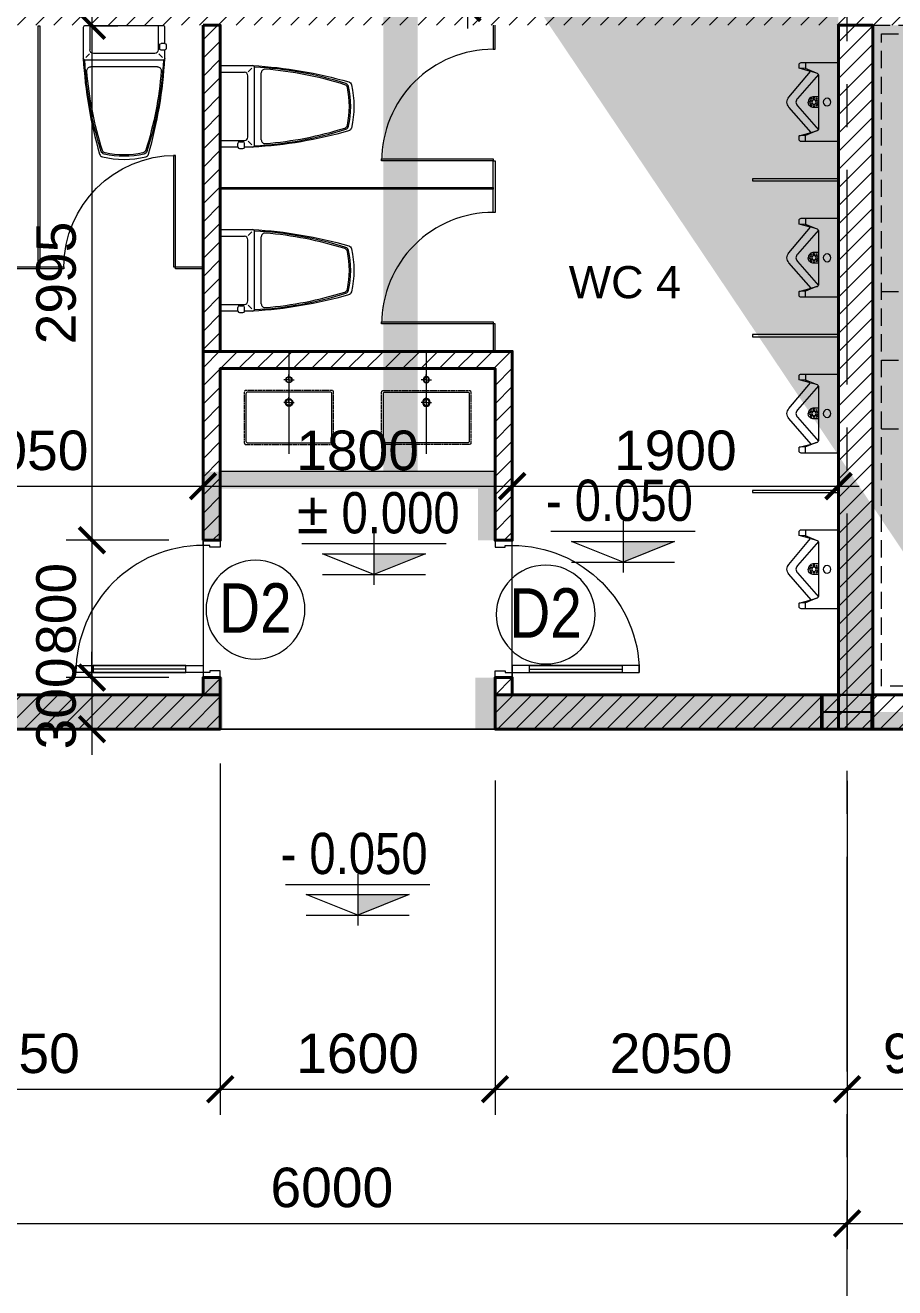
# Model space of a CAD drawing. Header units: millimetres. Extents: x 886808 to 1650903, y -1008069 to 230892.
# Drawn here: x 946133 to 951196, y -382753 to -375399 of the extents above; entities that cross this region are included whole.
import ezdxf
from ezdxf.enums import TextEntityAlignment as Align

# ---------------------------------------------------------------- set-up
doc = ezdxf.new("R2010")
doc.units = ezdxf.units.MM
for name, pattern in [('CENTER', [2, 1.25, -0.25, 0.25, -0.25]), ('DASHED', [0.75, 0.5, -0.25]), ('VE SINH$0$ACAD_ISO02W100', [15, 12, -3])]:
    doc.linetypes.add(name, pattern=pattern)
doc.layers.get('0').update_dxf_attribs({"lineweight": 0})
for name, color, linetype, lineweight in [('01- NET TUONG- 242', 242, 'Continuous', 40), ('06- Dim- 250', 250, 'Continuous', 0), ('06-Dim', 250, 'Continuous', 0), ('07- Noi That- 251', 251, 'Continuous', 5), ('8l NET TO', 8, 'Continuous', 9), ('A-Door', 31, 'Continuous', 15), ('A-GLAZ-CURT', 52, 'Continuous', 5), ('A-Wall', 113, 'Continuous', 30), ('A_Dim', 8, 'Continuous', 5), ('ADP_007_text', 7, 'Continuous', 15), ('ADP_137_symbol', 137, 'Continuous', 9), ('DS_Dim', 8, 'Continuous', 0), ('HACTH', 8, 'Continuous', 0), ('net vl', 33, 'Continuous', 5), ('X-BT-MB-F1$0$SP-CỬA', 157, 'Continuous', 0)]:
    doc.layers.add(name, color=color, linetype=linetype, lineweight=lineweight)
doc.styles.add('ADP_HC_vni_HC', font='')
doc.styles.add('OBAYASHI', font='ARIALN.TTF')
doc.styles.add('Roof Fl type B$0$GHICHUTHUONG', font='arial.ttf', dxfattribs={"width": 0.8})
doc.styles.add('TIÊU ĐỀ', font='arial.ttf', dxfattribs={"height": 230})
doc.styles.add('TRUNG TIN', font='')
doc.styles.get('ADP_HC_vni_HC').set_extended_font_data('VNI-Helve-Condense')
doc.styles.get('TRUNG TIN').set_extended_font_data('VNI-Helve-Condense')
doc.dimstyles.new('1-100', dxfattribs={"dimtxt": 230, "dimasz": 150, "dimexe": 150, "dimexo": 300, "dimgap": 90, "dimtad": 1, "dimdec": 0, "dimrnd": 5, "dimzin": 0, "dimtxsty": 'TIÊU ĐỀ', "dimblk": 'ARCHTICK', "dimcen": 100, "dimdle": 120, "dimclrd": 256, "dimclre": 256, "dimclrt": 2, "dimadec": 0, "dimazin": 0, "dimtfac": 1, "dimtdec": 0, "dimtix": 1, "dimtmove": 1, "dimatfit": 3, "dimldrblk": 'OPEN30', "dimfxl": 900, "dimtolj": 1, "dimtzin": 0, "dimlwd": 13, "dimlwe": 13, "dimarcsym": 1})

# ---------------------------------------------------------------- blocks, each defined once
blk = doc.blocks.new('DAC_CD-Compact partition door - DAC-CD-Compact partition door-4592715-MẶT BẰNG BỐ TRÍ TẦNG 1')
at = {"layer": 'A-Door', "lineweight": 9}
for p, q in [((313, -5), (325, -5)), ((313, -655), (313, -5)), ((325, -5), (325, -655)), ((325, -655), (313, -655))]:
    blk.add_line(p, q, dxfattribs=at)
at = {"layer": 'A-Door'}
blk.add_arc((325, -5), 650, 180, 270, dxfattribs=at)
blk = doc.blocks.new('*U171')
blk.add_wipeout([(-227.5, 0), (227.5, 0), (234.6, -2.9), (237.5, -10), (237.5, -190), (235.3, -224.3), (231.4, -274.2), (226.7, -321.5), (220.9, -370.2), (214.6, -415.5), (205.7, -471.7), (198.1, -514.4), (189.1, -559.7), (178.9, -606.6), (166.3, -659.3), (155.4, -701.4), (142.5, -748), (136.3, -758.1), (125.9, -763.6), (114.1, -766.2), (92.7, -770.3), (66.3, -774.1), (40.9, -776.5), (17, -777.7), (-11.5, -777.9), (-37.1, -776.7), (-70.7, -773.5), (-91.2, -770.4), (-109.3, -767.1), (-126, -763.5), (-136.4, -757.9), (-142.5, -747.8), (-149.4, -723.6), (-168.5, -650.7), (-193.5, -538.1), (-205.7, -471.6), (-221.1, -368.4), (-227.8, -311.2), (-236.6, -205.5), (-237.5, -178), (-237.5, -102.5), (-237.5, -44), (-237.5, -10), (-234.6, -2.9)]).dxf.layer = '07- Noi That- 251'
at = {"layer": '07- Noi That- 251'}
for p, q in [((-198.5, 0), (-198.5, -141)), ((198.5, 0), (198.5, -141)), ((-245.5, -111.5), (-245.5, -132.5)), ((-237.5, -102.5), (-215.5, -102.5)), ((-237.5, -141.5), (-215.5, -141.5)), ((-206.5, -111.5), (-206.5, -132.5)), ((-227.5, -200), (227.5, -200)), ((-202, -163), (-223.3, -184.3)), ((-178.5, -161), (178.5, -161)), ((202, -163), (223.3, -184.3)), ((-194.4, -239), (194.4, -239))]:
    blk.add_line(p, q, dxfattribs=at)
blk.add_lwpolyline([(-237.5, -102.5), (-237.5, -10, -0.414214), (-227.5, 0), (227.5, 0, -0.414214), (237.5, -10), (237.5, -190, -0.056436), (142.5, -748, -0.271858), (125.9, -763.6, -0.114547), (-126, -763.5, -0.271578), (-142.5, -747.8, -0.056423), (-237.5, -190), (-237.5, -141.5)], format="xyb", dxfattribs=at)
for centre, radius, start, end in [((-236.4, -111.6), 9.11, 96.96668, 179.70143), ((-236.4, -132.5), 9.12, 180.30506, 262.9578), ((-215.5, -111.5), 9, 0, 90), ((-215.5, -132.5), 9, 270, 0), ((-178.5, -141), 20, 180, 270), ((178.5, -141), 20, 270, 0), ((-227.5, -190), 10, 180, 270), ((1870.9, -94.5), 2102.6, 182.87428, 197.65536), ((-1870.9, -94.5), 2102.6, 342.34464, 357.12572), ((227.5, -190), 10, 270, 0), ((-194.4, -261.5), 22.5, 90, 184.62462), ((1870.9, -94.5), 2094.5, 184.62454, 197.52765), ((-1870.9, -94.5), 2094.6, 342.46396, 355.37538), ((194.4, -261.5), 22.5, 355.37538, 90), ((-111.2, -725.3), 22.5, 197.65536, 257.50587), ((-104.9, -718.5), 22.5, 197.52765, 258.10049), ((104.9, -718.8), 22.5, 281.73735, 342.46396), ((111.2, -725.3), 22.5, 282.49413, 342.34464), ((0, -223.6), 536.4, 257.50587, 282.49413), ((0.7, -217.3), 534.7, 258.10049, 281.73735)]:
    blk.add_arc(centre, radius, start, end, dxfattribs=at)
blk = doc.blocks.new('WC 3')
at = {"layer": 'A-Wall', "color": 250, "lineweight": 18, "transparency": 33554636}
for points in [[(-960, 2492), (-960, 3897.1), (-950, 3897), (-950, 2482), (-1110, 2482), (-1110, 2492)], [(-160, 2492), (0, 2492), (0, 2482), (-160, 2482)]]:
    blk.add_lwpolyline(points, close=True, dxfattribs=at)
for points in [[(-950, 3897), (-950, 2492), (-810, 2492), (-810, 2482), (-950, 2482)], [(-2050, 2492), (-1760, 2492), (-1760, 2482), (-2050, 2482)]]:
    blk.add_lwpolyline(points, dxfattribs=at)
at = {"transparency": 33554636, "xscale": -1, "rotation": 180}
for p in [(-1435, 2487), (-485, 2487)]:
    blk.add_blockref('DAC_CD-Compact partition door - DAC-CD-Compact partition door-4592715-MẶT BẰNG BỐ TRÍ TẦNG 1', p, dxfattribs=at)
at = {"ltscale": 400, "transparency": 33554636, "xscale": -1}
for p in [(-1410, 3897), (-460, 3897)]:
    blk.add_blockref('*U171', p, dxfattribs=at)
blk = doc.blocks.new('*U172')
at = {"color": 251, "lineweight": 5, "transparency": 33554636}
for q in [(-30, -65), (30, -65)]:
    blk.add_line((0, -65), q, dxfattribs=at)
at = {"lineweight": 5, "transparency": 33554636}
for q in [(0, -35), (0, -95)]:
    blk.add_line((0, -65), q, dxfattribs=at)
at = {"color": 0, "transparency": 33554636}
blk.add_circle((0, -65), 18, dxfattribs=at)
at = {"color": 165, "transparency": 33554636}
blk.add_circle((0, -65), 16, dxfattribs=at)
at = {"transparency": 33554636}
blk.add_wipeout([(-250, -147), (-249.8, -144.8), (-249.3, -143.4), (-248.7, -142), (-247.1, -139.9), (-244.4, -138), (-242.7, -137.4), (-240, -137), (-240, -137), (240, -137), (243, -137.4), (244.9, -138.3), (244.9, -138.3), (247.1, -139.9), (247.8, -140.7), (249, -142.6), (249.5, -144), (249.9, -145.3), (250, -147), (250, -147), (250, -422), (249.4, -425.5), (249.4, -425.5), (247.1, -429.1), (244.1, -431.1), (241.9, -431.8), (240, -432), (-240, -432), (-243.3, -431.4), (-244.7, -430.8), (-244.7, -430.8), (-247.1, -429.1), (-248.1, -427.8), (-248.1, -427.8), (-249.8, -424.1), (-250, -422), (-250, -422)], dxfattribs=at)
at = {"color": 251, "lineweight": 5, "transparency": 33554636}
for p, q in [((0, 100), (0, -497)), ((0, -197), (-30, -197)), ((0, -197), (30, -197))]:
    blk.add_line(p, q, dxfattribs=at)
at = {"transparency": 33554636}
for q in [(0, -167), (0, -227)]:
    blk.add_line((0, -197), q, dxfattribs=at)
at = {"color": 165, "linetype": 'VE SINH$0$ACAD_ISO02W100', "transparency": 33554636}
blk.add_lwpolyline([(260, -432), (260, -137, 0.414214), (250, -127), (-250, -127, 0.414214), (-260, -137), (-260, -432, 0.414214), (-250, -442), (250, -442, 0.414214)], format="xyb", close=True, dxfattribs=at)
at = {"color": 0, "transparency": 33554636}
blk.add_lwpolyline([(250, -422), (250, -147, 0.414214), (240, -137), (-240, -137, 0.414214), (-250, -147), (-250, -422, 0.414214), (-240, -432), (240, -432, 0.414214)], format="xyb", close=True, dxfattribs=at)
blk.add_circle((0, -197), 22.5, dxfattribs=at)
at = {"color": 165, "transparency": 33554636}
blk.add_circle((0, -197), 17.5, dxfattribs=at)
blk = doc.blocks.new('*U173')
at = {"color": 251, "true_color": 0x636466}
blk.add_wipeout([(0, 217.9), (0, -217.9), (-3.5, -226.5), (-12.1, -230), (-216.9, -230), (-225.5, -226.5), (-229, -217.9), (-229, -196.8), (-159.6, -181.5), (-289, -28.7), (-300, 0), (-289, 28.7), (-158.7, 177.6), (-229, 196.8), (-229, 217.9), (-225.5, 226.5), (-216.9, 230), (-12.1, 230), (-3.5, 226.5)], dxfattribs=at)
blk.add_lwpolyline([(-289, -28.7), (-162.1, -178.5), (-229, -196.8), (-229, -217.9, 0.414214), (-216.9, -230), (-12.1, -230, 0.414214), (0, -217.9), (0, 0), (0, 217.9, 0.414214), (-12.1, 230), (-216.9, 230, 0.414214), (-229, 217.9), (-229, 196.8), (-158.7, 177.6), (-289, 28.7, 0.177515), (-300, 0, 0.177515)], format="xyb", close=True, dxfattribs=at)
for points in [[(-191.6, 230), (-191.6, 194.8)], [(-127.6, 168.1), (-191.6, 194.8), (-229, 196.8)], [(-127.6, -168.1), (-191.6, -194.8), (-229, -196.8)], [(-191.6, -230), (-191.6, -194.8)]]:
    blk.add_lwpolyline(points, dxfattribs=at)
for points in [[(-117.3, -161.4), (-239.2, -21.1, -0.169904), (-247.6, 0, -0.169904), (-239.2, 21.1), (-117.3, 161.4)], [(-158.7, 177.6), (-127.6, 168.1, -0.248193), (-114, 155.4), (-114, 0)], [(-114, 31.3), (-150.3, 31.3, 0.333704), (-176, 0, -0.790164)], [(-114, -31.3), (-150.3, -31.3, -0.333704), (-176, 0, 0.790164)], [(-114, 2.5), (-114, -155.4, -0.248193), (-127.6, -168.1), (-158.7, -177.6)]]:
    blk.add_lwpolyline(points, format="xyb", dxfattribs=at)
for centre, radius in [((-165.2, -0.3), 5.34), ((-158.5, 15.5), 5.34), ((-142.4, 0.1), 12.4), ((-142.6, 21.9), 5.34), ((-126.8, 15.2), 5.34), ((-120.4, -0.7), 5.34), ((-66.4, 0), 22.6), ((-158.8, -16.2), 5.34), ((-143, -22.9), 5.34), ((-127.1, -16.5), 5.34)]:
    blk.add_circle(centre, radius, dxfattribs=at)
blk = doc.blocks.new('WC 4')
at = {"transparency": 33554636}
for points in [[(1432785.7, -22536.8), (1433285.7, -22536.8), (1433285.7, -22524.8), (1432785.7, -22524.8)], [(1432785.7, -23443.8), (1433285.7, -23443.8), (1433285.7, -23431.8), (1432785.7, -23431.8)], [(1432785.7, -24350.8), (1433285.7, -24350.8), (1433285.7, -24338.8), (1432785.7, -24338.8)]]:
    blk.add_lwpolyline(points, close=True, dxfattribs=at)
at = {"layer": 'A-Wall', "color": 250, "lineweight": 18, "transparency": 33554636}
for p, q in [((1431275.7, -21629.8), (1431275.7, -21769.8)), ((1431285.7, -21769.8), (1431285.7, -21629.8)), ((1431285.7, -21769.8), (1431285.7, -21664.8)), ((1431275.7, -21769.8), (1431285.7, -21769.8)), ((1431275.7, -23369.8), (1431275.7, -23519.8)), ((1431285.7, -23369.8), (1431275.7, -23369.8)), ((1431285.7, -23529.8), (1431285.7, -23369.8))]:
    blk.add_line(p, q, dxfattribs=at)
for points in [[(1431285.7, -22719.8), (1431275.7, -22719.8), (1431275.7, -22419.8), (1431285.7, -22419.8)], [(1429685.7, -22574.8), (1431275.7, -22574.8), (1431275.7, -22584.8), (1429685.7, -22584.8)], [(1431285.7, -23629.8), (1431285.7, -24229.8), (1429685.7, -24229.8), (1429685.7, -23629.8), (1430485.7, -23629.8)]]:
    blk.add_lwpolyline(points, close=True, dxfattribs=at)
at = {"transparency": 33554636, "rotation": 270}
for p in [(1431280.7, -22094.8), (1431280.7, -23044.8)]:
    blk.add_blockref('DAC_CD-Compact partition door - DAC-CD-Compact partition door-4592715-MẶT BẰNG BỐ TRÍ TẦNG 1', p, dxfattribs=at)
at = {"ltscale": 400, "transparency": 33554636, "rotation": 90}
for p in [(1429685.7, -22102.3), (1429685.7, -23057.3)]:
    blk.add_blockref('*U171', p, dxfattribs=at)
at = {"transparency": 33554636, "xscale": -1, "rotation": 180}
for p in [(1433285.7, -22077.3), (1433285.7, -22984.3), (1433285.7, -23891.3), (1433285.7, -24798.4)]:
    blk.add_blockref('*U173', p, dxfattribs=at)
at = {"color": 250, "lineweight": 18, "transparency": 33554636}
blk.add_blockref('*U172', (1430085.7, -23629.8), dxfattribs=at)
at = {"color": 250, "lineweight": 18, "transparency": 33554636, "xscale": -1}
blk.add_blockref('*U172', (1430885.7, -23629.8), dxfattribs=at)
blk = doc.blocks.new('TRUC KHU BEP')
at = {"layer": '8l NET TO', "color": 251, "linetype": 'CENTER', "ltscale": 1000, "true_color": 0x636466, "transparency": 33554636}
blk.add_line((-5729.4, 0), (13215, 0), dxfattribs=at)
blk = doc.blocks.new('_ArchTick')
at = {"color": 0, "linetype": 'ByBlock', "const_width": 0.15}
blk.add_lwpolyline([(-0.5, -0.5), (0.5, 0.5)], dxfattribs=at)
blk = doc.blocks.new('*D220')
at = {"layer": 'A_Dim', "lineweight": 13, "transparency": 16777216}
for p, q in [((944918.6, -379799.2), (944918.6, -382527.4)), ((950918.6, -379799.2), (950918.6, -382527.4)), ((944798.6, -382377.4), (951038.6, -382377.4))]:
    blk.add_line(p, q, dxfattribs=at)
at = {"layer": 'Defpoints', "color": 0, "transparency": 16777216}
for p in [(944918.6, -379499.2), (950918.6, -379499.2), (950918.6, -382377.4)]:
    blk.add_point(p, dxfattribs=at)
at = {"layer": 'A_Dim', "lineweight": 13, "transparency": 16777216, "xscale": 150, "yscale": 150, "zscale": 150, "rotation": 180}
blk.add_blockref('_ArchTick', (944918.6, -382377.4), dxfattribs=at)
at = {"layer": 'A_Dim', "lineweight": 13, "transparency": 16777216, "xscale": 150, "yscale": 150, "zscale": 150}
blk.add_blockref('_ArchTick', (950918.6, -382377.4), dxfattribs=at)
at = {"layer": 'A_Dim', "color": 2, "transparency": 16777216, "insert": (947918.6, -382169.9), "char_height": 230, "attachment_point": 5, "style": 'TIÊU ĐỀ'}
blk.add_mtext('\\A1;6000', dxfattribs=at)
blk = doc.blocks.new('_Open30')
at = {"color": 0, "linetype": 'ByBlock', "lineweight": -2}
for p, q in [((-1, 0.268), (0, 0)), ((0, 0), (-1, -0.268)), ((0, 0), (-1, 0))]:
    blk.add_line(p, q, dxfattribs=at)
blk = doc.blocks.new('*D221')
at = {"layer": 'A_Dim', "lineweight": 13, "transparency": 16777216}
for p, q in [((950918.6, -379799.2), (950918.6, -382527.4)), ((956668.6, -381950), (956668.6, -382527.4)), ((950798.6, -382377.4), (956788.6, -382377.4))]:
    blk.add_line(p, q, dxfattribs=at)
at = {"layer": 'Defpoints', "color": 0, "transparency": 16777216}
for p in [(950918.6, -379499.2), (956668.6, -381650), (956668.6, -382377.4)]:
    blk.add_point(p, dxfattribs=at)
at = {"layer": 'A_Dim', "lineweight": 13, "transparency": 16777216, "xscale": 150, "yscale": 150, "zscale": 150, "rotation": 180}
blk.add_blockref('_ArchTick', (950918.6, -382377.4), dxfattribs=at)
at = {"layer": 'A_Dim', "lineweight": 13, "transparency": 16777216, "xscale": 150, "yscale": 150, "zscale": 150}
blk.add_blockref('_ArchTick', (956668.6, -382377.4), dxfattribs=at)
at = {"layer": 'A_Dim', "color": 2, "transparency": 16777216, "insert": (953793.6, -382169.9), "char_height": 230, "attachment_point": 5, "style": 'TIÊU ĐỀ'}
blk.add_mtext('\\A1;5750', dxfattribs=at)
blk = doc.blocks.new('*D1040')
at = {"layer": 'A_Dim', "lineweight": 13, "transparency": 16777216}
for p, q in [((965418.6, -379799.2), (965418.6, -383269.7)), ((944918.6, -380278.3), (944918.6, -383269.7)), ((944798.6, -383119.7), (965538.6, -383119.7))]:
    blk.add_line(p, q, dxfattribs=at)
at = {"layer": 'Defpoints', "color": 0, "transparency": 16777216}
for p in [(965418.6, -379499.2), (944918.6, -379978.3), (965418.6, -383119.7)]:
    blk.add_point(p, dxfattribs=at)
at = {"layer": 'A_Dim', "lineweight": 13, "transparency": 16777216, "xscale": 150, "yscale": 150, "zscale": 150, "rotation": 180}
blk.add_blockref('_ArchTick', (944918.6, -383119.7), dxfattribs=at)
at = {"layer": 'A_Dim', "lineweight": 13, "transparency": 16777216, "xscale": 150, "yscale": 150, "zscale": 150}
blk.add_blockref('_ArchTick', (965418.6, -383119.7), dxfattribs=at)
at = {"layer": 'A_Dim', "color": 2, "transparency": 16777216, "insert": (955168.6, -382912.3), "char_height": 230, "attachment_point": 5, "style": 'TIÊU ĐỀ'}
blk.add_mtext('\\A1;20500', dxfattribs=at)
blk = doc.blocks.new('cao độ')
at = {"layer": 'ADP_137_symbol'}
blk.add_hatch(color=0, dxfattribs=at).paths.add_polyline_path([(0, 1), (0, 0), (2.5, 1)])
at = {"layer": 'ADP_137_symbol', "color": 0}
for points in [[(0, 2), (0, -0.5)], [(-3.5, 1.5), (3.5, 1.5)], [(-2.5, 1), (2.5, 1), (0, 0), (-2.5, 1)], [(-2.5, 0), (2.5, 0)]]:
    blk.add_lwpolyline(points, dxfattribs=at)
at = {"layer": 'ADP_007_text', "style": 'ADP_HC_vni_HC'}
blk.add_attdef('A', (-3.745, 2), '', height=2, dxfattribs=at)
blk = doc.blocks.new('so thu tu bac thang')
at = {"ltscale": 300}
blk.add_circle((37.7, 0), 125, dxfattribs=at)
at = {"style": 'OBAYASHI'}
blk.add_attdef('SO_THU_TU_BAC_THANG', (-91.5, -138.5), '', height=300, dxfattribs=at)
blk = doc.blocks.new('*D1156')
at = {"layer": 'A_Dim', "lineweight": 13, "transparency": 16777216}
for p, q in [((947268.6, -379699), (947268.6, -381746.2)), ((944918.6, -380449.5), (944918.6, -381746.2)), ((944798.6, -381596.2), (947388.6, -381596.2))]:
    blk.add_line(p, q, dxfattribs=at)
at = {"layer": 'Defpoints', "color": 0, "transparency": 16777216}
for p in [(947268.6, -379399), (944918.6, -380149.5), (947268.6, -381596.2)]:
    blk.add_point(p, dxfattribs=at)
at = {"layer": 'A_Dim', "lineweight": 13, "transparency": 16777216, "xscale": 150, "yscale": 150, "zscale": 150, "rotation": 180}
blk.add_blockref('_ArchTick', (944918.6, -381596.2), dxfattribs=at)
at = {"layer": 'A_Dim', "lineweight": 13, "transparency": 16777216, "xscale": 150, "yscale": 150, "zscale": 150}
blk.add_blockref('_ArchTick', (947268.6, -381596.2), dxfattribs=at)
at = {"layer": 'A_Dim', "color": 2, "transparency": 16777216, "insert": (946093.6, -381388.7), "char_height": 230, "attachment_point": 5, "style": 'TIÊU ĐỀ'}
blk.add_mtext('\\A1;2350', dxfattribs=at)
blk = doc.blocks.new('*D1157')
at = {"layer": 'A_Dim', "lineweight": 13, "transparency": 16777216}
for p, q in [((947268.6, -379699), (947268.6, -381746.2)), ((948868.6, -379799), (948868.6, -381746.2)), ((947148.6, -381596.2), (948988.6, -381596.2))]:
    blk.add_line(p, q, dxfattribs=at)
at = {"layer": 'Defpoints', "color": 0, "transparency": 16777216}
for p in [(947268.6, -379399), (948868.6, -379499), (948868.6, -381596.2)]:
    blk.add_point(p, dxfattribs=at)
at = {"layer": 'A_Dim', "lineweight": 13, "transparency": 16777216, "xscale": 150, "yscale": 150, "zscale": 150, "rotation": 180}
blk.add_blockref('_ArchTick', (947268.6, -381596.2), dxfattribs=at)
at = {"layer": 'A_Dim', "lineweight": 13, "transparency": 16777216, "xscale": 150, "yscale": 150, "zscale": 150}
blk.add_blockref('_ArchTick', (948868.6, -381596.2), dxfattribs=at)
at = {"layer": 'A_Dim', "color": 2, "transparency": 16777216, "insert": (948068.6, -381388.8), "char_height": 230, "attachment_point": 5, "style": 'TIÊU ĐỀ'}
blk.add_mtext('\\A1;1600', dxfattribs=at)
blk = doc.blocks.new('*D1158')
at = {"layer": 'A_Dim', "lineweight": 13, "transparency": 16777216}
for p, q in [((948868.6, -379799), (948868.6, -381746.2)), ((950918.6, -380651), (950918.6, -381746.2)), ((948748.6, -381596.2), (951038.6, -381596.2))]:
    blk.add_line(p, q, dxfattribs=at)
at = {"layer": 'Defpoints', "color": 0, "transparency": 16777216}
for p in [(948868.6, -379499), (950918.6, -380351), (950918.6, -381596.2)]:
    blk.add_point(p, dxfattribs=at)
at = {"layer": 'A_Dim', "lineweight": 13, "transparency": 16777216, "xscale": 150, "yscale": 150, "zscale": 150, "rotation": 180}
blk.add_blockref('_ArchTick', (948868.6, -381596.2), dxfattribs=at)
at = {"layer": 'A_Dim', "lineweight": 13, "transparency": 16777216, "xscale": 150, "yscale": 150, "zscale": 150}
blk.add_blockref('_ArchTick', (950918.6, -381596.2), dxfattribs=at)
at = {"layer": 'A_Dim', "color": 2, "transparency": 16777216, "insert": (949893.6, -381388.8), "char_height": 230, "attachment_point": 5, "style": 'TIÊU ĐỀ'}
blk.add_mtext('\\A1;2050', dxfattribs=at)
blk = doc.blocks.new('*D1159')
at = {"layer": 'A_Dim', "lineweight": 13, "transparency": 16777216}
for p, q in [((951872.6, -379799.2), (951872.6, -381746.2)), ((950918.6, -380651), (950918.6, -381746.2)), ((950798.6, -381596.2), (951992.6, -381596.2))]:
    blk.add_line(p, q, dxfattribs=at)
at = {"layer": 'Defpoints', "color": 0, "transparency": 16777216}
for p in [(951872.6, -379499.2), (950918.6, -380351), (951872.6, -381596.2)]:
    blk.add_point(p, dxfattribs=at)
at = {"layer": 'A_Dim', "lineweight": 13, "transparency": 16777216, "xscale": 150, "yscale": 150, "zscale": 150, "rotation": 180}
blk.add_blockref('_ArchTick', (950918.6, -381596.2), dxfattribs=at)
at = {"layer": 'A_Dim', "lineweight": 13, "transparency": 16777216, "xscale": 150, "yscale": 150, "zscale": 150}
blk.add_blockref('_ArchTick', (951872.6, -381596.2), dxfattribs=at)
at = {"layer": 'A_Dim', "color": 2, "transparency": 16777216, "insert": (951395.6, -381388.8), "char_height": 230, "attachment_point": 5, "style": 'TIÊU ĐỀ'}
blk.add_mtext('\\A1;955', dxfattribs=at)
blk = doc.blocks.new('*D1175')
at = {"layer": 'A_Dim', "lineweight": 13, "transparency": 16777216}
for p, q in [((948708.5, -374079), (948708.5, -375419)), ((948913.5, -374199), (948558.5, -374199)), ((948854, -375299), (948558.5, -375299))]:
    blk.add_line(p, q, dxfattribs=at)
at = {"layer": 'Defpoints', "color": 0, "transparency": 16777216}
for p in [(949213.5, -374199), (948708.5, -375299), (949154, -375299)]:
    blk.add_point(p, dxfattribs=at)
at = {"layer": 'A_Dim', "lineweight": 13, "transparency": 16777216, "xscale": 150, "yscale": 150, "zscale": 150}
for p, rotation in [((948708.5, -374199), 90), ((948708.5, -375299), 270)]:
    blk.add_blockref('_ArchTick', p, dxfattribs=dict(at, rotation=rotation))
at = {"layer": 'A_Dim', "color": 2, "transparency": 16777216, "insert": (948501.1, -374749), "char_height": 230, "attachment_point": 5, "rotation": 90, "style": 'TIÊU ĐỀ'}
blk.add_mtext('\\A1;1100', dxfattribs=at)
blk = doc.blocks.new('*D1180')
at = {"layer": 'A_Dim', "lineweight": 13, "transparency": 16777216}
for p, q in [((946521.5, -375282.2), (946521.5, -378519)), ((946518.6, -375402.2), (946671.5, -375402.2)), ((946968.6, -378399), (946371.5, -378399))]:
    blk.add_line(p, q, dxfattribs=at)
at = {"layer": 'Defpoints', "color": 0, "transparency": 16777216}
for p in [(946218.6, -375402.2), (946521.5, -378399), (947268.6, -378399, 0)]:
    blk.add_point(p, dxfattribs=at)
at = {"layer": 'A_Dim', "lineweight": 13, "transparency": 16777216, "xscale": 150, "yscale": 150, "zscale": 150}
for p, rotation in [((946521.5, -375402.2), 90), ((946521.5, -378399), 270)]:
    blk.add_blockref('_ArchTick', p, dxfattribs=dict(at, rotation=rotation))
at = {"layer": 'A_Dim', "color": 2, "transparency": 16777216, "insert": (946314.1, -376900.6), "char_height": 230, "attachment_point": 5, "rotation": 90, "style": 'TIÊU ĐỀ'}
blk.add_mtext('\\A1;2995', dxfattribs=at)
blk = doc.blocks.new('*D1181')
at = {"layer": 'A_Dim', "lineweight": 13, "transparency": 16777216}
for p, q in [((946521.5, -378279), (946521.5, -379319)), ((946968.6, -378399), (946371.5, -378399)), ((946968.6, -379199), (946371.5, -379199))]:
    blk.add_line(p, q, dxfattribs=at)
at = {"layer": 'Defpoints', "color": 0, "transparency": 16777216}
for p in [(947268.6, -378399, 0), (946521.5, -379199), (947268.6, -379199)]:
    blk.add_point(p, dxfattribs=at)
at = {"layer": 'A_Dim', "lineweight": 13, "transparency": 16777216, "xscale": 150, "yscale": 150, "zscale": 150}
for p, rotation in [((946521.5, -378399), 90), ((946521.5, -379199), 270)]:
    blk.add_blockref('_ArchTick', p, dxfattribs=dict(at, rotation=rotation))
at = {"layer": 'A_Dim', "color": 2, "transparency": 16777216, "insert": (946314.1, -378799), "char_height": 230, "attachment_point": 5, "rotation": 90, "style": 'TIÊU ĐỀ'}
blk.add_mtext('\\A1;800', dxfattribs=at)
blk = doc.blocks.new('*D1182')
at = {"layer": 'A_Dim', "lineweight": 13, "transparency": 16777216}
for p, q in [((946521.5, -379199), (946521.5, -379049)), ((946968.6, -379199), (946371.5, -379199)), ((946521.5, -379199), (946521.5, -379499.2)), ((946602, -379499.2), (946371.5, -379499.2)), ((946521.5, -379499.2), (946521.5, -379649.2))]:
    blk.add_line(p, q, dxfattribs=at)
at = {"layer": 'Defpoints', "color": 0, "transparency": 16777216}
for p in [(947268.6, -379199), (946521.5, -379499.2), (946902, -379499.2)]:
    blk.add_point(p, dxfattribs=at)
at = {"layer": 'A_Dim', "lineweight": 13, "transparency": 16777216, "xscale": 150, "yscale": 150, "zscale": 150}
for p, rotation in [((946521.5, -379199), 270), ((946521.5, -379499.2), 90)]:
    blk.add_blockref('_ArchTick', p, dxfattribs=dict(at, rotation=rotation))
at = {"layer": 'A_Dim', "color": 2, "transparency": 16777216, "insert": (946314, -379349.1), "char_height": 230, "attachment_point": 5, "rotation": 90, "style": 'TIÊU ĐỀ'}
blk.add_mtext('\\A1;300', dxfattribs=at)
blk = doc.blocks.new('*D1183')
at = {"layer": 'A_Dim', "lineweight": 13, "transparency": 16777216}
for p, q in [((944998.6, -378084), (947288.6, -378084)), ((945118.6, -378075), (945118.6, -378234)), ((947168.6, -378075), (947168.6, -378234))]:
    blk.add_line(p, q, dxfattribs=at)
at = {"layer": 'Defpoints', "color": 0, "transparency": 16777216}
for p in [(945118.6, -377775), (947168.6, -377775), (947168.6, -378084)]:
    blk.add_point(p, dxfattribs=at)
at = {"layer": 'A_Dim', "lineweight": 13, "transparency": 16777216, "xscale": 150, "yscale": 150, "zscale": 150, "rotation": 180}
blk.add_blockref('_ArchTick', (945118.6, -378084), dxfattribs=at)
at = {"layer": 'A_Dim', "lineweight": 13, "transparency": 16777216, "xscale": 150, "yscale": 150, "zscale": 150}
blk.add_blockref('_ArchTick', (947168.6, -378084), dxfattribs=at)
at = {"layer": 'A_Dim', "color": 2, "transparency": 16777216, "insert": (946143.6, -377876.6), "char_height": 230, "attachment_point": 5, "style": 'TIÊU ĐỀ'}
blk.add_mtext('\\A1;2050', dxfattribs=at)
blk = doc.blocks.new('*D1184')
at = {"layer": 'A_Dim', "lineweight": 13, "transparency": 16777216}
for p, q in [((947048.6, -378084), (949088.6, -378084)), ((947168.6, -378075), (947168.6, -378234)), ((948968.6, -378149), (948968.6, -378234))]:
    blk.add_line(p, q, dxfattribs=at)
at = {"layer": 'Defpoints', "color": 0, "transparency": 16777216}
for p in [(947168.6, -377775), (948968.6, -377849), (948968.6, -378084)]:
    blk.add_point(p, dxfattribs=at)
at = {"layer": 'A_Dim', "lineweight": 13, "transparency": 16777216, "xscale": 150, "yscale": 150, "zscale": 150, "rotation": 180}
blk.add_blockref('_ArchTick', (947168.6, -378084), dxfattribs=at)
at = {"layer": 'A_Dim', "lineweight": 13, "transparency": 16777216, "xscale": 150, "yscale": 150, "zscale": 150}
blk.add_blockref('_ArchTick', (948968.6, -378084), dxfattribs=at)
at = {"layer": 'A_Dim', "color": 2, "transparency": 16777216, "insert": (948068.6, -377876.6), "char_height": 230, "attachment_point": 5, "style": 'TIÊU ĐỀ'}
blk.add_mtext('\\A1;1800', dxfattribs=at)
blk = doc.blocks.new('*D1185')
at = {"layer": 'A_Dim', "lineweight": 13, "transparency": 16777216}
for p, q in [((948848.6, -378084), (950988.6, -378084)), ((948968.6, -378149), (948968.6, -378234)), ((950868.6, -378308), (950868.6, -378234))]:
    blk.add_line(p, q, dxfattribs=at)
at = {"layer": 'Defpoints', "color": 0, "transparency": 16777216}
for p in [(948968.6, -377849), (950868.6, -378008), (950868.6, -378084)]:
    blk.add_point(p, dxfattribs=at)
at = {"layer": 'A_Dim', "lineweight": 13, "transparency": 16777216, "xscale": 150, "yscale": 150, "zscale": 150, "rotation": 180}
blk.add_blockref('_ArchTick', (948968.6, -378084), dxfattribs=at)
at = {"layer": 'A_Dim', "lineweight": 13, "transparency": 16777216, "xscale": 150, "yscale": 150, "zscale": 150}
blk.add_blockref('_ArchTick', (950868.6, -378084), dxfattribs=at)
at = {"layer": 'A_Dim', "color": 2, "transparency": 16777216, "insert": (949918.6, -377876.6), "char_height": 230, "attachment_point": 5, "style": 'TIÊU ĐỀ'}
blk.add_mtext('\\A1;1900', dxfattribs=at)
blk = doc.blocks.new('THANG BO 2')
at = {"layer": '06- Dim- 250', "linetype": 'DASHED', "ltscale": 200, "transparency": 33554636}
for p, q in [((50, 2350), (1550, 2350)), ((50, 1950), (1550, 1950)), ((50, 1550), (1550, 1550))]:
    blk.add_line(p, q, dxfattribs=at)
for points in [[(1550, 0), (0, 0), (0, 3900), (4250, 3900)], [(1550, 50), (50, 50), (50, 3850), (4250, 3850)]]:
    blk.add_lwpolyline(points, dxfattribs=at)
blk = doc.blocks.new('*U1453')
at = {"layer": 'X-BT-MB-F1$0$SP-CỬA'}
blk.add_line((-100, 50), (-640, 50), dxfattribs=at)
for points in [[(100, 800), (100, 760), (40, 760), (40, 770), (0, 770), (0, 800)], [(0, 30), (-740, 30), (-740, 70), (0, 70)], [(-100, 30), (-100, 70), (-640, 70), (-640, 30)], [(100, 0), (100, 40), (40, 40), (40, 30), (0, 30), (0, 0)]]:
    blk.add_lwpolyline(points, close=True, dxfattribs=at)
at = {"layer": 'X-BT-MB-F1$0$SP-CỬA', "ltscale": 100}
blk.add_arc((0, 30), 740, 89.99898, 179.99898, dxfattribs=at)
blk = doc.blocks.new('cc')
at = {"layer": 'A-GLAZ-CURT', "transparency": 33554636}
blk.add_lwpolyline([(222569.3, 39756), (222287.3, 39756), (222287.3, 39659), (222278.3, 39659), (222278.3, 39859), (222287.3, 39859), (222287.3, 39762), (222569.3, 39762), (222569.3, 39859), (222578.3, 39859), (222578.3, 39659), (222569.3, 39659)], close=True, dxfattribs=at)
at = {"layer": 'A-Wall', "transparency": 33554636}
blk.add_lwpolyline([(222278.3, 39659), (222578.3, 39659), (222578.3, 39859), (222278.3, 39859)], close=True, dxfattribs=at)

msp = doc.modelspace()

# ---------------------------------------------------------------- linework, layer by layer
at = {"transparency": 33554636}
for p, q in [((947168.6, -378399), (947168.6, -379199)), ((948868.6, -379499), (947268.6, -379499))]:
    msp.add_line(p, q, dxfattribs=at)
at = {"layer": '01- NET TUONG- 242', "transparency": 33554636}
for points in [[(947268.6, -379299), (947168.6, -379299), (947168.6, -379199), (947268.6, -379199)], [(948868.6, -379299), (948968.6, -379299), (948968.6, -379199), (948868.6, -379199)], [(944918.6, -379299), (947268.6, -379299), (947268.6, -379499), (944918.6, -379499)], [(950868.6, -379499), (948868.6, -379499), (948868.6, -379299), (950868.6, -379299)], [(951068.6, -379499), (951872.6, -379499), (951872.6, -379299), (951068.6, -379299)]]:
    msp.add_lwpolyline(points, close=True, dxfattribs=at)
at = {"layer": '8l NET TO', "color": 251, "linetype": 'CENTER', "ltscale": 1000, "true_color": 0x636466, "transparency": 33554636}
for p, q in [((950918.6, -383492.2), (950918.6, -338335.2)), ((941785.5, -379499.2), (971474.1, -379499.2))]:
    msp.add_line(p, q, dxfattribs=at)

# ---------------------------------------------------------------- block references
at = {"transparency": 33554636}
msp.add_blockref('THANG BO 2', (951068.6, -379299), dxfattribs=at)
at = {"layer": '06-Dim', "ltscale": 50, "transparency": 33554636, "xscale": 120, "yscale": 120, "zscale": 120}
msp.add_blockref('cao độ', (948069.4, -380583), dxfattribs=at).add_auto_attribs({'A': '- 0.050'})
at = {"layer": 'A_Dim', "transparency": 33554483}
for name, p in [('WC 3', (947168.6, -379299.2)), ('WC 4', (-482417.1, -353769.4))]:
    msp.add_blockref(name, p, dxfattribs=at)
at = {"layer": 'DS_Dim', "transparency": 33554636}
msp.add_blockref('cc', (728490.3, -419158.2), dxfattribs=at)

# ---------------------------------------------------------------- dimensions: what is measured, and where the dimension line sits
at = {"layer": 'A_Dim'}
dim = msp.add_linear_dim(base=(946521.5, -379499.2), p1=(947268.6, -379199), p2=(946902, -379499.2), angle=90, dimstyle='1-100', dxfattribs=at)
dim.commit()
dim.dimension.update_dxf_attribs({"geometry": '*D1182', "text_midpoint": (946314, -379349.1)})
for base, p1, p2, picture, middle in [((947268.6, -381596.2), (944918.6, -380149.5), (947268.6, -379399), '*D1156', (946093.6, -381388.7)), ((948868.6, -381596.2), (947268.6, -379399), (948868.6, -379499), '*D1157', (948068.6, -381388.8)), ((950918.6, -381596.2), (948868.6, -379499), (950918.6, -380351), '*D1158', (949893.6, -381388.8)), ((951872.6, -381596.2), (950918.6, -380351), (951872.6, -379499.2), '*D1159', (951395.6, -381388.8))]:
    dim = msp.add_linear_dim(base=base, p1=p1, p2=p2, dimstyle='1-100', dxfattribs=at)
    dim.commit()
    dim.dimension.update_dxf_attribs({"geometry": picture, "text_midpoint": middle})
at = {"layer": 'A_Dim', "transparency": 33554636}
for base, p1, p2, picture, middle in [((950918.6, -382377.4), (944918.6, -379499.2), (950918.6, -379499.2), '*D220', (947918.6, -382169.9)), ((965418.6, -383119.7), (944918.6, -379978.3), (965418.6, -379499.2), '*D1040', (955168.6, -382912.3)), ((956668.6, -382377.4), (950918.6, -379499.2), (956668.6, -381650), '*D221', (953793.6, -382169.9))]:
    dim = msp.add_linear_dim(base=base, p1=p1, p2=p2, dimstyle='1-100', override={"dimscale": 1}, dxfattribs=at)
    dim.commit()
    dim.dimension.update_dxf_attribs({"geometry": picture, "text_midpoint": middle})

# ---------------------------------------------------------------- next in the draw order: linework, layer by layer
at = {"transparency": 33554636}
msp.add_line((948968.6, -379199), (948968.6, -378399), dxfattribs=at)
at = {"layer": '01- NET TUONG- 242', "transparency": 33554636}
for points in [[(947168.6, -375399), (947268.6, -375399), (947268.6, -377299), (947168.6, -377299)], [(950868.6, -375399), (951068.6, -375399), (951068.6, -379499), (950868.6, -379499)]]:
    msp.add_lwpolyline(points, close=True, dxfattribs=at)
msp.add_lwpolyline([(947168.6, -378399), (947168.6, -377299), (948968.6, -377299), (948968.6, -378399), (948868.6, -378399), (948868.6, -377399), (947268.6, -377399), (947268.6, -378399), (947168.6, -378399)], dxfattribs=at)

# ---------------------------------------------------------------- next in the draw order: block references
at = {"transparency": 33554636}
msp.add_blockref('TRUC KHU BEP', (934918.6, -379499.2), dxfattribs=at)
ref = msp.add_blockref('so thu tu bac thang', (947560.7, -378802.5), dxfattribs=dict(at, xscale=-2.304000000003725, yscale=2.304000000003725, zscale=2.304, rotation=359.9999999985525))
ref.add_attrib('SO_THU_TU_BAC_THANG', 'D2', dxfattribs={"height": 288, "style": 'TRUNG TIN'}).set_placement((947473, -378937.5), align=Align.CENTER)
ref = msp.add_blockref('so thu tu bac thang', (949250.8, -378831.5), dxfattribs=dict(at, xscale=-2.304000000003725, yscale=2.304000000003725, zscale=2.304, rotation=359.9999999985525))
ref.add_attrib('SO_THU_TU_BAC_THANG', 'D2', dxfattribs={"height": 288, "style": 'TRUNG TIN'}).set_placement((949163.1, -378966.5), align=Align.CENTER)
at = {"layer": '06-Dim', "ltscale": 50, "transparency": 33554636, "xscale": 120, "yscale": 120, "zscale": 120}
for p, values in [((949614.3, -378526.1), {'A': '- 0.050'}), ((948163.7, -378598.5), {'A': '%%p 0.000'})]:
    msp.add_blockref('cao độ', p, dxfattribs=at).add_auto_attribs(values)
at = {"layer": 'net vl', "ltscale": 300, "transparency": 33554636, "extrusion": (-4.10546e-11, -1.99684e-08, 1), "zscale": -1, "rotation": 0.001024550384940211}
msp.add_blockref('*U1453', (947168.6, -379199, 0), dxfattribs=at)
at = {"layer": 'net vl', "ltscale": 300, "transparency": 33554636, "extrusion": (-4.10546e-11, 1.99684e-08, -1), "rotation": 0.001024550384954098}
msp.add_blockref('*U1453', (-948968.6, -379199, 0), dxfattribs=at)

# ---------------------------------------------------------------- next in the draw order: texts
at = {"layer": 'net vl', "ltscale": 300, "transparency": 33554636, "insert": (949624.7, -376896.8), "char_height": 187.14, "attachment_point": 5, "style": 'Roof Fl type B$0$GHICHUTHUONG', "bg_fill": 2}
msp.add_mtext('{\\W1;WC 4}', dxfattribs=at)

# ---------------------------------------------------------------- next in the draw order: dimensions: what is measured, and where the dimension line sits
at = {"layer": 'A_Dim'}
for base, p1, p2, picture, middle in [((948708.5, -375299), (949213.5, -374199), (949154, -375299), '*D1175', (948501.1, -374749)), ((946521.5, -379199), (947268.6, -378399, 0), (947268.6, -379199), '*D1181', (946314.1, -378799))]:
    dim = msp.add_linear_dim(base=base, p1=p1, p2=p2, angle=90, dimstyle='1-100', dxfattribs=at)
    dim.commit()
    dim.dimension.update_dxf_attribs({"geometry": picture, "text_midpoint": middle})
for base, p1, p2, picture, middle in [((948968.6, -378084), (947168.6, -377775), (948968.6, -377849), '*D1184', (948068.6, -377876.6)), ((950868.6, -378084), (948968.6, -377849), (950868.6, -378008), '*D1185', (949918.6, -377876.6))]:
    dim = msp.add_linear_dim(base=base, p1=p1, p2=p2, dimstyle='1-100', dxfattribs=at)
    dim.commit()
    dim.dimension.update_dxf_attribs({"geometry": picture, "text_midpoint": middle})

# ---------------------------------------------------------------- next in the draw order: texts
at = {"layer": 'net vl', "ltscale": 300, "transparency": 33554636, "insert": (945760.4, -377583.9), "char_height": 187.14, "attachment_point": 5, "style": 'Roof Fl type B$0$GHICHUTHUONG', "bg_fill": 2}
msp.add_mtext('{\\W1;WC 3}', dxfattribs=at)

# ---------------------------------------------------------------- next in the draw order: hatches: boundary and pattern name
at = {"layer": 'HACTH', "transparency": 33554636}
h = msp.add_hatch(dxfattribs=at)
h.set_pattern_fill('ANSI31', color=256)
h.set_pattern_definition([(45, (964918.58753, -375398.97638), (-0.08838834765, 0.08838834765), [])])
h.paths.add_polyline_path([(944908.9, -342598.5), (964918.6, -342598.5), (964918.6, -342399), (944908.9, -342399)])
h.paths.add_polyline_path([(951268.6, -375199), (951068.6, -375199), (951068.6, -375399), (951268.6, -375399)], flags=17)
h.paths.add_polyline_path([(944918.6, -369049), (945118.6, -369049), (945118.6, -379299), (944918.6, -379299)])
h.paths.add_polyline_path([(952268.6, -375199), (958318.6, -375199), (958318.6, -375399), (952268.6, -375399)], flags=17)
h.paths.add_polyline_path([(952568.6, -375199), (952568.6, -369649), (952668.6, -369649), (952668.6, -375199)], flags=17)
h.paths.add_polyline_path([(952868.6, -369649), (952568.6, -369649), (952568.6, -369549), (952868.6, -369549)], flags=17)
h.paths.add_polyline_path([(964393.6, -369649), (964593.6, -369649), (964593.6, -369549), (964393.6, -369549)], flags=17)
h.paths.add_polyline_path([(953868.6, -369649), (963393.6, -369649), (963393.6, -369549), (953868.6, -369549)], flags=17)
h.paths.add_polyline_path([(945118.6, -365947.1), (944918.6, -365947.1), (944918.6, -360006.3), (945118.6, -360006.3)])
h.paths.add_polyline_path([(945118.6, -357549), (945418.6, -357549), (945418.6, -358249), (945118.6, -358249), (945118.6, -358149), (945318.6, -358149), (945318.6, -357649), (945118.6, -357649)], flags=17)
h.paths.add_polyline_path([(945118.6, -375299), (945318.6, -375299), (945318.6, -375199), (945118.6, -375199)], flags=17)
h.paths.add_polyline_path([(945118.6, -375699), (945418.6, -375699), (945418.6, -375799), (945118.6, -375799)], flags=17)
h.paths.add_polyline_path([(945318.6, -375699), (945418.6, -375699), (945418.6, -375199), (945318.6, -375199)], flags=17)
h.paths.add_polyline_path([(950868.6, -373599), (951068.6, -373599), (951068.6, -379499), (950868.6, -379499)], flags=17)
h.paths.add_polyline_path([(950768.6, -372399), (951068.6, -372399), (951068.6, -372499), (950768.6, -372499)], flags=17)
h.paths.add_polyline_path([(948018.6, -372599), (948018.6, -369649), (948118.6, -369649), (948118.6, -372399), (949968.6, -372399), (949968.6, -372499), (948118.6, -372499), (948118.6, -372599)], flags=17)
h.paths.add_polyline_path([(945118.6, -373499), (948018.6, -373499), (948018.6, -373399), (948118.6, -373399), (948118.6, -373499), (951068.6, -373499), (951068.6, -373599), (945118.6, -373599)], flags=17)
h.paths.add_polyline_path([(950868.6, -372399), (951068.6, -372399), (951068.6, -369649), (950868.6, -369649)], flags=17)
h.paths.add_polyline_path([(951068.6, -369549), (945118.6, -369549), (945118.6, -369649), (951068.6, -369649)], flags=17)
h.paths.add_polyline_path([(945318.6, -369149), (945418.6, -369149), (945418.6, -369549), (945318.6, -369549)], flags=17)
h.paths.add_polyline_path([(945118.6, -369149), (945418.6, -369149), (945418.6, -369049), (945118.6, -369049)], flags=17)
h.paths.add_polyline_path([(947168.6, -378399), (947168.6, -377999), (948868.6, -377999), (948868.6, -378399), (948768.6, -378399), (948768.6, -378099), (947268.6, -378099), (947268.6, -378399)], flags=17)
h.paths.add_polyline_path([(948218.6, -373599), (948418.6, -373599), (948418.6, -377999), (948218.6, -377999)], flags=17)
h.paths.add_polyline_path([(946528.6, -343999), (946628.6, -343999), (946628.6, -342599), (946528.6, -342599)])
h.paths.add_polyline_path([(945118.6, -343999), (946628.6, -343999), (946628.6, -344099), (945118.6, -344099)])
h.paths.add_polyline_path([(964718.6, -344799), (964918.6, -344799), (964918.6, -342598.5), (964718.6, -342598.5)])
h.paths.add_polyline_path([(944918.6, -350329), (945118.6, -350329), (945118.6, -343999), (944918.6, -343999)])
h.paths.add_polyline_path([(944918.6, -358406.3), (945118.6, -358406.3), (945118.6, -351929), (944918.6, -351929)])
h.paths.add_polyline_path([(955872.6, -379499), (956662.6, -379499), (956662.6, -379399), (955872.6, -379399)], flags=17)
h.paths.add_polyline_path([(953472.6, -379499), (954272.6, -379499), (954272.6, -379399), (953472.6, -379399)], flags=17)
h.paths.add_polyline_path([(951068.6, -379499), (951872.6, -379499), (951872.6, -379399), (951068.6, -379399)], flags=17)
h.paths.add_polyline_path([(947283.6, -379299), (947170, -379299), (947170, -379199), (947283.6, -379199)], flags=17)
h.paths.add_polyline_path([(948753.6, -379299), (948868.6, -379299), (948868.6, -379199), (948753.6, -379199)], flags=17)
h.paths.add_polyline_path([(950868.6, -379499), (948753.6, -379499), (948753.6, -379299), (950868.6, -379299)], flags=17)
h.paths.add_polyline_path([(944918.6, -379299), (947283.6, -379299), (947283.6, -379499), (944918.6, -379499)])
h.paths.add_polyline_path([(945118.6, -352899), (945118.6, -352999), (945418.6, -352999), (945418.6, -352299), (945118.6, -352299), (945118.6, -352399), (945318.6, -352399), (945318.6, -352899)], flags=17)
edge = h.paths.add_edge_path()
edge.add_line((944918.6, -369049), (945118.6, -369049))
edge.add_line((964718.6, -347299), (964718.6, -344999))
edge.add_line((964718.6, -344999), (962718.6, -344999))
edge.add_line((962718.6, -344999), (962718.6, -345299))
edge.add_line((962718.6, -345299), (962518.6, -345299))
edge.add_line((962518.6, -345299), (962518.6, -344799))
edge.add_line((962518.6, -344799), (964918.6, -344799))
edge.add_line((964918.6, -344799), (964918.6, -347499))
edge.add_line((964918.6, -347499), (962518.6, -347499))
edge.add_line((962518.6, -347499), (962518.6, -346999))
edge.add_line((962518.6, -346999), (962718.6, -346999))
edge.add_line((962718.6, -346999), (962718.6, -347299))
edge.add_line((962718.6, -347299), (964708.6, -347299))
edge.add_line((955872.6, -379499), (955872.6, -379399))
edge.add_line((954272.6, -379499), (954272.6, -379399))
edge.add_line((953472.6, -379499), (953472.6, -379399))
edge.add_line((951872.6, -379499), (951872.6, -379399))
h = msp.add_hatch(dxfattribs=at)
h.set_pattern_fill('ANSI31', color=256, scale=600)
h.set_pattern_definition([(45, (-482417.115, -353769.404), (-53.0330086, 53.0330086), [])])
h.paths.add_polyline_path([(944918.6, -353623.3), (945118.6, -353623.3), (945118.6, -343849), (944918.6, -343849)])
h.paths.add_polyline_path([(946528.6, -343999), (946628.6, -343999), (946628.6, -342599), (946528.6, -342599)])
h.paths.add_polyline_path([(945118.6, -343999), (946628.6, -343999), (946628.6, -344099), (945118.6, -344099)])
h.paths.add_polyline_path([(944918.6, -342599), (947798.6, -342599), (947798.6, -342399), (944918.6, -342399)])
h.paths.add_polyline_path([(965418.6, -344828.5), (965218.6, -344828.5), (965218.6, -342599), (965418.6, -342599)])
h.paths.add_polyline_path([(945118.6, -365947.1), (944918.6, -365947.1), (944918.6, -360006.3), (945118.6, -360006.3)])
h.paths.add_polyline_path([(945118.6, -357549), (945418.6, -357549), (945418.6, -358249), (945118.6, -358249), (945118.6, -358149), (945318.6, -358149), (945318.6, -357649), (945118.6, -357649)])
h.paths.add_polyline_path([(944918.6, -358406.3), (945118.6, -358406.3), (945118.6, -355344.4), (944918.6, -355344.4)])
h.paths.add_polyline_path([(945118.6, -352899), (945118.6, -352999), (945418.6, -352999), (945418.6, -352299), (945118.6, -352299), (945118.6, -352399), (945318.6, -352399), (945318.6, -352899)])
h.paths.add_polyline_path([(963258.6, -347299), (963258.6, -345028.5), (965218.6, -345028.5), (965218.6, -345413.5), (965418.6, -345413.5), (965418.6, -344828.5), (963058.6, -344828.5), (963058.6, -347499), (965418.6, -347499), (965418.6, -346914), (965218.6, -346914), (965218.6, -347299)])
h.paths.add_polyline_path([(951268.6, -375199), (950768.6, -375199), (950768.6, -375399), (951268.6, -375399)])
h.paths.add_polyline_path([(944918.6, -369349), (945118.6, -369349), (945118.6, -379299), (944918.6, -379299)])
h.paths.add_polyline_path([(952568.6, -375199), (952568.6, -369649), (952668.6, -369649), (952668.6, -375199)])
h.paths.add_polyline_path([(952868.6, -369649), (952568.6, -369649), (952568.6, -369549), (952868.6, -369549)])
h.paths.add_polyline_path([(964893.6, -369649), (965118.6, -369649), (965118.6, -369549), (964893.6, -369549)])
h.paths.add_polyline_path([(953868.6, -369649), (963893.6, -369649), (963893.6, -369549), (953868.6, -369549)])
h.paths.add_polyline_path([(947268.6, -379299), (947168.6, -379299), (947168.6, -379199), (947268.6, -379199)])
h.paths.add_polyline_path([(948868.6, -379299), (948968.6, -379299), (948968.6, -379199), (948868.6, -379199)])
h.paths.add_polyline_path([(950868.6, -379499), (948868.6, -379499), (948868.6, -379299), (950868.6, -379299)])
h.paths.add_polyline_path([(950868.6, -375399), (951068.6, -375399), (951068.6, -379499), (950868.6, -379499)])
h.paths.add_polyline_path([(950768.6, -374099), (951068.6, -374099), (951068.6, -374199), (950768.6, -374199)])
h.paths.add_polyline_path([(947718.6, -374399), (947718.6, -369649), (947818.6, -369649), (947818.6, -374099), (950768.6, -374099), (950768.6, -374199), (947818.6, -374199), (947818.6, -374399)])
h.paths.add_polyline_path([(945118.6, -375299), (947718.6, -375299), (947718.6, -375199), (947818.6, -375199), (947818.6, -375299), (950768.6, -375299), (950768.6, -375399), (945118.6, -375399)])
h.paths.add_polyline_path([(950868.6, -373199), (951068.6, -373199), (951068.6, -369649), (950868.6, -369649)])
h.paths.add_polyline_path([(951068.6, -369549), (945118.6, -369549), (945118.6, -369649), (951068.6, -369649)])
h.paths.add_polyline_path([(945418.6, -378348.8), (945518.6, -378348.8), (945518.6, -379298.8), (945418.6, -379298.8)])
h.paths.add_polyline_path([(945118.6, -378349.2), (945518.6, -378349.2), (945518.6, -378249.2), (945118.6, -378249.2)])
h.paths.add_polyline_path([(944918.6, -379299), (947268.6, -379299), (947268.6, -379499), (944918.6, -379499)])
h.paths.add_polyline_path([(947168.6, -378399), (947168.6, -377299), (948968.6, -377299), (948968.6, -378399), (948868.6, -378399), (948868.6, -377399), (947268.6, -377399), (947268.6, -378399)])
h.paths.add_polyline_path([(947168.6, -375399), (947268.6, -375399), (947268.6, -377299), (947168.6, -377299)])
h.paths.add_polyline_path([(952268.6, -375199), (958318.6, -375199), (958318.6, -375399), (952268.6, -375399)])
h.paths.add_polyline_path([(949598.6, -342399.2), (953643.6, -342399.2), (953643.6, -342599), (949598.6, -342599)])
h.paths.add_polyline_path([(955443.6, -342599), (959198.6, -342599.2), (959198.6, -342399.2), (955443.6, -342399)])
h.paths.add_polyline_path([(945118.6, -342749), (944918.6, -342749), (944918.6, -342599), (945118.6, -342599)])
h.paths.add_polyline_path([(960998.6, -342399.4), (965418.6, -342399.2), (965418.6, -342598.8), (960998.6, -342599)])
h.paths.add_polyline_path([(958318.6, -344928.6), (958218.6, -344928.6), (958218.6, -342599), (958318.6, -342599)])
h.paths.add_polyline_path([(958418.3, -344928.8), (958318.6, -344928.8), (958318.6, -344828.8), (958418.3, -344828.8)])
h.paths.add_polyline_path([(963058.6, -344928.8), (960038.6, -344928.8), (960038.6, -344828.8), (963058.6, -344828.8)])
h.paths.add_polyline_path([(951068.6, -379499), (951872.6, -379499), (951872.6, -379299), (951068.6, -379299)])
h.paths.add_polyline_path([(953472.6, -379499), (954272.6, -379499), (954272.6, -379299), (953472.6, -379299)])
h.paths.add_polyline_path([(955872.6, -379499), (956784.8, -379499), (956784.8, -379299), (955872.6, -379299)])
h.paths.add_polyline_path([(945118.6, -367949.5), (944918.6, -367949.5), (944918.6, -368349), (945118.6, -368349)])
h.paths.add_polyline_path([(950868.6, -373999), (951068.6, -373999), (951068.6, -374099), (950868.6, -374099)])

# ---------------------------------------------------------------- next in the draw order: dimensions: what is measured, and where the dimension line sits
at = {"layer": 'A_Dim'}
dim = msp.add_linear_dim(base=(946521.5, -378399), p1=(946218.6, -375402.2), p2=(947268.6, -378399, 0), angle=90, dimstyle='1-100', dxfattribs=at)
dim.commit()
dim.dimension.update_dxf_attribs({"geometry": '*D1180', "text_midpoint": (946314.1, -376900.6)})
dim = msp.add_linear_dim(base=(947168.6, -378084), p1=(945118.6, -377775), p2=(947168.6, -377775), dimstyle='1-100', dxfattribs=at)
dim.commit()
dim.dimension.update_dxf_attribs({"geometry": '*D1183', "text_midpoint": (946143.6, -377876.6)})

doc.saveas('drawing.dxf')
